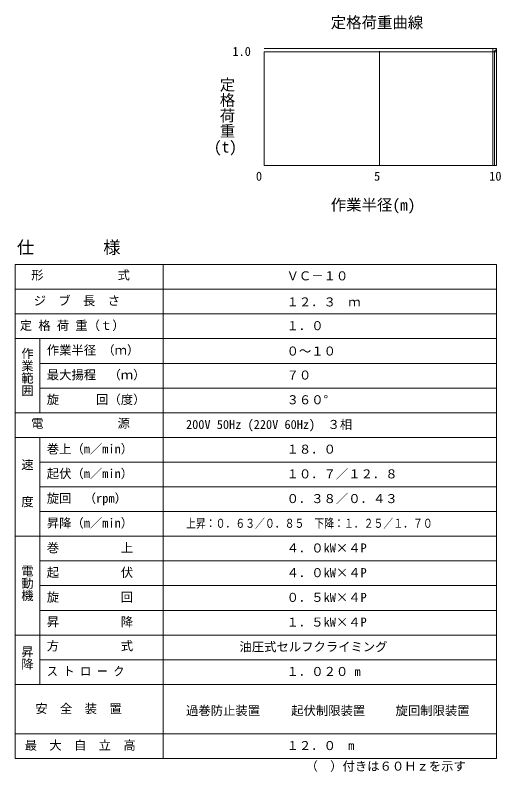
# Model space of a CAD drawing. Units: millimetres, scale not verified. Extents: x -13243 to 13194, y -18215 to 20682.
# Drawn here: x 1383 to 13194, y -18215 to 167 of the extents above; entities that cross this region are included whole.
import ezdxf
from ezdxf.enums import TextEntityAlignment as Align

# ---------------------------------------------------------------- set-up
doc = ezdxf.new("R2010")
doc.units = ezdxf.units.MM
doc.header["$LTSCALE"] = 40
doc.layers.add('0-2_05 寸法', color=7, linetype='Continuous', lineweight=18)
doc.styles.add('@ＭＳ ゴシック', font='')
doc.styles.add('ＭＳ ゴシック', font='')
doc.styles.get('@ＭＳ ゴシック').set_extended_font_data('@MS Gothic')
doc.styles.get('ＭＳ ゴシック').set_extended_font_data('MS Gothic')

msp = doc.modelspace()

# ---------------------------------------------------------------- linework, layer by layer
at = {"layer": '0-2_05 寸法'}
for p, q in [((7441.23, -640.44), (13083.23, -640.44)), ((7441.23, -724.44), (7441.23, -3482.44)), ((7441.23, -724.44), (13083.23, -724.44)), ((10241.23, -704.84), (10241.23, -3482.44)), ((12999.23, -640.44), (12999.23, -3482.44)), ((13040.89, -711.2), (13069.4, -676.65)), ((13041.23, -704.84), (13041.23, -3482.44)), ((13083.23, -640.44), (13083.23, -3482.44)), ((7441.23, -3482.44), (13083.23, -3482.44)), ((1383.23, -5891.7), (1383.23, -17891.7)), ((1383.23, -5891.7), (13083.23, -5891.7)), ((4983.23, -5891.7), (4983.23, -17891.7)), ((13083.23, -5891.7), (13083.23, -17887.7)), ((1383.23, -6491.7), (13083.23, -6491.7)), ((1383.23, -7091.7), (13083.23, -7091.7)), ((1383.23, -7691.7), (13083.23, -7691.7)), ((1983.23, -7691.7), (1983.23, -9491.7)), ((1983.23, -8291.7), (13083.23, -8291.7)), ((1983.23, -8891.7), (13083.23, -8891.7)), ((1383.23, -9491.7), (13083.23, -9491.7)), ((1383.23, -10091.7), (13083.23, -10091.7)), ((1983.23, -10091.7), (1983.23, -16091.7)), ((1983.23, -10691.7), (13083.23, -10691.7)), ((1983.23, -11291.7), (13083.23, -11291.7)), ((1983.23, -11891.7), (13083.23, -11891.7)), ((1383.23, -12491.7), (13083.23, -12491.7)), ((1983.23, -13091.7), (13083.23, -13091.7)), ((1983.23, -13691.7), (13083.23, -13691.7)), ((1983.23, -14291.7), (13083.23, -14291.7)), ((1383.23, -14891.7), (13083.23, -14891.7)), ((1983.23, -15491.7), (13083.23, -15491.7)), ((1383.23, -16091.7), (13083.23, -16091.7)), ((1383.23, -17291.7), (13083.23, -17291.7)), ((1383.23, -17891.7), (13083.23, -17891.7))]:
    msp.add_line(p, q, dxfattribs=at)

# ---------------------------------------------------------------- texts
at = {"layer": '0-2_05 寸法', "style": 'ＭＳ ゴシック'}
for s, height, p in [('定格荷重曲線', 274.9, (9056.16, -231.16)), ('1.0', 219.9, (6666.1, -890.49)), ('(t)', 274.9, (6215.92, -3253.06)), ('0', 219.9, (7238.17, -3921.06)), ('5', 219.9, (10110.21, -3921.06)), ('10', 219.9, (12910.21, -3921.06)), ('作業半径(m)', 274.9, (9056.16, -4663.61)), ('仕\u3000\u3000\u3000\u3000様', 307.9, (1426.24, -5722.09)), ('形\u3000\u3000\u3000\u3000\u3000\u3000式', 219.9, (1773.84, -6322.09)), ('ＶＣ－１０', 219.9, (7983.23, -6342.45)), ('ジ\u3000ブ\u3000長\u3000さ', 219.9, (1833.22, -6945.99)), ('１２．３\u3000ｍ', 219.9, (7983.23, -6975.39)), ('定 格 荷 重（ｔ）', 219.9, (1497.56, -7545.99)), ('１．０', 219.9, (7983.23, -7552.66)), ('作業半径 （ｍ）', 219.9, (2153, -8145.99)), ('０～１０', 219.9, (7983.23, -8169.28)), ('最大揚程\u3000（ｍ）', 219.9, (2153, -8745.99)), ('７０', 219.9, (7983.23, -8752.66)), ('旋\u3000\u3000\u3000回（度）', 219.9, (2153, -9345.99)), ('３６０°', 219.9, (7983.23, -9352.66)), ('電\u3000\u3000\u3000\u3000\u3000\u3000源', 219.9, (1773.84, -9922.09)), ('200V 50Hz (220V 60Hz)\u3000３相', 219.9, (5537.89, -9952.66)), ('巻上（m／min）', 219.9, (2153, -10545.99)), ('１８．０', 219.9, (7983.23, -10552.66)), ('起伏（m／min）', 219.9, (2153, -11145.99)), ('１０．７／１２．８', 219.9, (7983.23, -11152.66)), ('旋回\u3000（rpm）', 219.9, (2153, -11745.99)), ('０．３８／０．４３', 219.9, (7983.23, -11752.66)), ('昇降（m／min）', 219.9, (2153, -12345.99)), ('巻\u3000\u3000\u3000\u3000\u3000上', 219.9, (2153, -12945.99)), ('４．０kW×４P', 219.9, (7983.23, -12952.66)), ('起\u3000\u3000\u3000\u3000\u3000伏', 219.9, (2153, -13545.99)), ('４．０kW×４P', 219.9, (7983.23, -13552.66)), ('旋\u3000\u3000\u3000\u3000\u3000回', 219.9, (2153, -14145.99)), ('０．５kW×４P', 219.9, (7983.23, -14152.66)), ('昇\u3000\u3000\u3000\u3000\u3000降', 219.9, (2153, -14745.99)), ('１．５kW×４P', 219.9, (7983.23, -14752.66)), ('方\u3000\u3000\u3000\u3000\u3000式', 219.9, (2153, -15331.8)), ('油圧式セルフクライミング', 219.9, (6837.89, -15352.49)), ('１．０２０ m', 219.9, (7983.23, -15952.66)), ('安\u3000全\u3000装\u3000置', 219.9, (1874.54, -16855.11)), ('過巻防止装置', 219.9, (5537.89, -16902.76)), ('起伏制限装置', 219.9, (8096.51, -16902.76)), ('旋回制限装置', 219.9, (10633.07, -16902.76)), ('最\u3000大\u3000自\u3000立\u3000高', 219.9, (1615.9, -17745.99)), ('１２．０\u3000m', 219.9, (7983.23, -17752.66)), ('（\u3000）付きは６０Ｈｚを示す', 219.9, (8443.75, -18252.66))]:
    msp.add_text(s, height=height, dxfattribs=at).set_placement(p, align=Align.BOTTOM_LEFT)
at = {"layer": '0-2_05 寸法', "style": '@ＭＳ ゴシック'}
for s, height, p in [('定格荷重', 274.9, (6322.16, -1331.97)), ('作業範囲', 219.9, (1503.3, -7899.59)), ('速\u3000\u3000度', 219.9, (1503.3, -10599.2)), ('電動機', 219.9, (1503.3, -13181.41)), ('昇降', 219.9, (1503.3, -15144.41))]:
    msp.add_text(s, height=height, rotation=270, dxfattribs=at).set_placement(p, align=Align.BOTTOM_LEFT)
at = {"layer": '0-2_05 寸法', "style": 'ＭＳ ゴシック'}
for s, width, p in [('上昇：０．６３／０．８５\u3000下降：１．２５／１．７０', 0.8, (5537.89, -12352.66)), ('ス ト ロ ー ク', 0.9, (2153, -15945.99))]:
    msp.add_text(s, height=219.9, dxfattribs=dict(at, width=width)).set_placement(p, align=Align.BOTTOM_LEFT)

doc.saveas('drawing.dxf')
